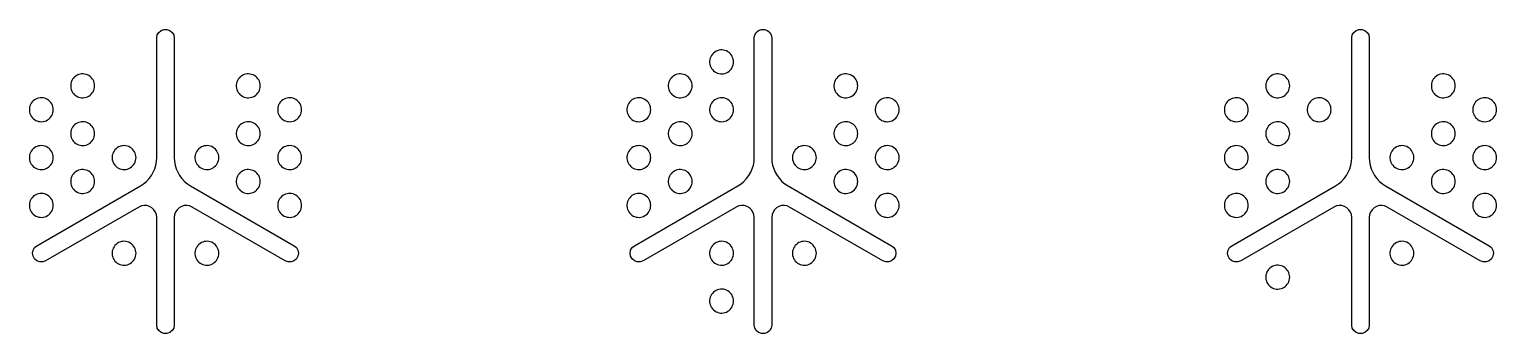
# Model space of a CAD drawing. Header units: metres. Extents: x 19 to 256, y 19 to 256.
# Drawn here: x 69.3 to 130.7, y 68.6 to 81.4 of the extents above; entities that cross this region are included whole.
import ezdxf

# ---------------------------------------------------------------- set-up
doc = ezdxf.new("R2010")
doc.units = ezdxf.units.M

msp = doc.modelspace()

# ---------------------------------------------------------------- linework, layer by layer
for points in [[(74.634, 81), (74.656, 81.125), (74.72, 81.235), (74.817, 81.317), (74.936, 81.36), (75.064, 81.36), (75.183, 81.317), (75.28, 81.235), (75.344, 81.125), (75.366, 81), (75.366, 76), (75.375, 75.841), (75.403, 75.685), (75.448, 75.533), (75.511, 75.387), (75.591, 75.249), (75.686, 75.122), (75.795, 75.006), (75.916, 74.904), (76.049, 74.817), (80.379, 72.317), (80.477, 72.235), (80.54, 72.125), (80.562, 72), (80.54, 71.875), (80.477, 71.765), (80.379, 71.683), (80.26, 71.64), (80.133, 71.64), (80.013, 71.683), (76.116, 73.933), (76.009, 73.979), (75.895, 73.999), (75.779, 73.992), (75.668, 73.959), (75.567, 73.901), (75.483, 73.821), (75.419, 73.724), (75.38, 73.615), (75.366, 73.5), (75.366, 69), (75.344, 68.875), (75.28, 68.765), (75.183, 68.683), (75.064, 68.64), (74.936, 68.64), (74.817, 68.683), (74.72, 68.765), (74.656, 68.875), (74.634, 69), (74.634, 73.5), (74.62, 73.615), (74.581, 73.724), (74.517, 73.821), (74.433, 73.901), (74.332, 73.959), (74.221, 73.992), (74.105, 73.999), (73.991, 73.979), (73.884, 73.933), (69.987, 71.683), (69.867, 71.64), (69.74, 71.64), (69.621, 71.683), (69.523, 71.765), (69.46, 71.875), (69.438, 72), (69.46, 72.125), (69.523, 72.235), (69.621, 72.317), (73.951, 74.817), (74.084, 74.904), (74.205, 75.006), (74.314, 75.122), (74.409, 75.249), (74.489, 75.387), (74.552, 75.533), (74.597, 75.685), (74.625, 75.841), (74.634, 76)], [(99.634, 81), (99.656, 81.125), (99.72, 81.235), (99.817, 81.317), (99.936, 81.36), (100.064, 81.36), (100.183, 81.317), (100.28, 81.235), (100.344, 81.125), (100.366, 81), (100.366, 76), (100.375, 75.841), (100.403, 75.685), (100.448, 75.533), (100.511, 75.387), (100.591, 75.249), (100.686, 75.122), (100.795, 75.006), (100.916, 74.904), (101.049, 74.817), (105.379, 72.317), (105.477, 72.235), (105.54, 72.125), (105.562, 72), (105.54, 71.875), (105.477, 71.765), (105.379, 71.683), (105.26, 71.64), (105.133, 71.64), (105.013, 71.683), (101.116, 73.933), (101.009, 73.979), (100.895, 73.999), (100.779, 73.992), (100.668, 73.959), (100.567, 73.901), (100.483, 73.821), (100.419, 73.724), (100.38, 73.615), (100.366, 73.5), (100.366, 69), (100.344, 68.875), (100.28, 68.765), (100.183, 68.683), (100.064, 68.64), (99.936, 68.64), (99.817, 68.683), (99.72, 68.765), (99.656, 68.875), (99.634, 69), (99.634, 73.5), (99.62, 73.615), (99.581, 73.724), (99.517, 73.821), (99.433, 73.901), (99.332, 73.959), (99.221, 73.992), (99.105, 73.999), (98.991, 73.979), (98.884, 73.933), (94.987, 71.683), (94.867, 71.64), (94.74, 71.64), (94.621, 71.683), (94.523, 71.765), (94.46, 71.875), (94.438, 72), (94.46, 72.125), (94.523, 72.235), (94.621, 72.317), (98.951, 74.817), (99.084, 74.904), (99.205, 75.006), (99.314, 75.122), (99.409, 75.249), (99.489, 75.387), (99.552, 75.533), (99.597, 75.685), (99.625, 75.841), (99.634, 76)], [(124.634, 81), (124.656, 81.125), (124.72, 81.235), (124.817, 81.317), (124.936, 81.36), (125.064, 81.36), (125.183, 81.317), (125.28, 81.235), (125.344, 81.125), (125.366, 81), (125.366, 76), (125.375, 75.841), (125.403, 75.685), (125.448, 75.533), (125.511, 75.387), (125.591, 75.249), (125.686, 75.122), (125.795, 75.006), (125.916, 74.904), (126.049, 74.817), (130.379, 72.317), (130.477, 72.235), (130.54, 72.125), (130.562, 72), (130.54, 71.875), (130.477, 71.765), (130.379, 71.683), (130.26, 71.64), (130.133, 71.64), (130.013, 71.683), (126.116, 73.933), (126.009, 73.979), (125.895, 73.999), (125.779, 73.992), (125.668, 73.959), (125.567, 73.901), (125.483, 73.821), (125.419, 73.724), (125.38, 73.615), (125.366, 73.5), (125.366, 69), (125.344, 68.875), (125.28, 68.765), (125.183, 68.683), (125.064, 68.64), (124.936, 68.64), (124.817, 68.683), (124.72, 68.765), (124.656, 68.875), (124.634, 69), (124.634, 73.5), (124.62, 73.615), (124.581, 73.724), (124.517, 73.821), (124.433, 73.901), (124.332, 73.959), (124.221, 73.992), (124.105, 73.999), (123.991, 73.979), (123.884, 73.933), (119.987, 71.683), (119.867, 71.64), (119.74, 71.64), (119.621, 71.683), (119.523, 71.765), (119.46, 71.875), (119.438, 72), (119.46, 72.125), (119.523, 72.235), (119.621, 72.317), (123.951, 74.817), (124.084, 74.904), (124.205, 75.006), (124.314, 75.122), (124.409, 75.249), (124.489, 75.387), (124.552, 75.533), (124.597, 75.685), (124.625, 75.841), (124.634, 76)], [(98.768, 80), (98.764, 80.064), (98.752, 80.127), (98.731, 80.188), (98.704, 80.245), (98.669, 80.299), (98.627, 80.348), (98.58, 80.391), (98.527, 80.428), (98.47, 80.457), (98.41, 80.479), (98.348, 80.494), (98.284, 80.5), (98.22, 80.498), (98.157, 80.487), (98.095, 80.469), (98.037, 80.443), (97.982, 80.41), (97.932, 80.37), (97.887, 80.324), (97.849, 80.273), (97.817, 80.217), (97.793, 80.158), (97.777, 80.096), (97.769, 80.032), (97.769, 79.968), (97.777, 79.904), (97.793, 79.842), (97.817, 79.783), (97.849, 79.727), (97.887, 79.676), (97.932, 79.63), (97.982, 79.59), (98.037, 79.557), (98.095, 79.531), (98.157, 79.513), (98.22, 79.502), (98.284, 79.5), (98.348, 79.506), (98.41, 79.521), (98.47, 79.543), (98.527, 79.572), (98.58, 79.609), (98.627, 79.652), (98.669, 79.701), (98.704, 79.755), (98.731, 79.812), (98.752, 79.873), (98.764, 79.936), (98.768, 80)], [(72.036, 79), (72.032, 79.064), (72.02, 79.127), (71.999, 79.188), (71.972, 79.245), (71.937, 79.299), (71.895, 79.348), (71.848, 79.391), (71.795, 79.428), (71.738, 79.457), (71.678, 79.479), (71.616, 79.494), (71.552, 79.5), (71.488, 79.498), (71.425, 79.487), (71.363, 79.469), (71.305, 79.443), (71.25, 79.41), (71.2, 79.37), (71.155, 79.324), (71.117, 79.273), (71.085, 79.217), (71.061, 79.158), (71.045, 79.096), (71.037, 79.032), (71.037, 78.968), (71.045, 78.904), (71.061, 78.842), (71.085, 78.783), (71.117, 78.727), (71.155, 78.676), (71.2, 78.63), (71.25, 78.59), (71.305, 78.557), (71.363, 78.531), (71.425, 78.513), (71.488, 78.502), (71.552, 78.5), (71.616, 78.506), (71.678, 78.521), (71.738, 78.543), (71.795, 78.572), (71.848, 78.609), (71.895, 78.652), (71.937, 78.701), (71.972, 78.755), (71.999, 78.812), (72.02, 78.873), (72.032, 78.936), (72.036, 79)], [(78.964, 79), (78.96, 79.064), (78.948, 79.127), (78.928, 79.188), (78.9, 79.245), (78.865, 79.299), (78.823, 79.348), (78.776, 79.391), (78.723, 79.428), (78.666, 79.457), (78.606, 79.479), (78.544, 79.494), (78.48, 79.5), (78.416, 79.498), (78.353, 79.487), (78.291, 79.469), (78.233, 79.443), (78.178, 79.41), (78.128, 79.37), (78.083, 79.324), (78.045, 79.273), (78.014, 79.217), (77.99, 79.158), (77.973, 79.096), (77.965, 79.032), (77.965, 78.968), (77.973, 78.904), (77.99, 78.842), (78.014, 78.783), (78.045, 78.727), (78.083, 78.676), (78.128, 78.63), (78.178, 78.59), (78.233, 78.557), (78.291, 78.531), (78.353, 78.513), (78.416, 78.502), (78.48, 78.5), (78.544, 78.506), (78.606, 78.521), (78.666, 78.543), (78.723, 78.572), (78.776, 78.609), (78.823, 78.652), (78.865, 78.701), (78.9, 78.755), (78.928, 78.812), (78.948, 78.873), (78.96, 78.936), (78.964, 79)], [(97.036, 79), (97.032, 79.064), (97.02, 79.127), (96.999, 79.188), (96.972, 79.245), (96.937, 79.299), (96.895, 79.348), (96.848, 79.391), (96.795, 79.428), (96.738, 79.457), (96.678, 79.479), (96.616, 79.494), (96.552, 79.5), (96.488, 79.498), (96.425, 79.487), (96.363, 79.469), (96.305, 79.443), (96.25, 79.41), (96.2, 79.37), (96.155, 79.324), (96.117, 79.273), (96.085, 79.217), (96.061, 79.158), (96.045, 79.096), (96.037, 79.032), (96.037, 78.968), (96.045, 78.904), (96.061, 78.842), (96.085, 78.783), (96.117, 78.727), (96.155, 78.676), (96.2, 78.63), (96.25, 78.59), (96.305, 78.557), (96.363, 78.531), (96.425, 78.513), (96.488, 78.502), (96.552, 78.5), (96.616, 78.506), (96.678, 78.521), (96.738, 78.543), (96.795, 78.572), (96.848, 78.609), (96.895, 78.652), (96.937, 78.701), (96.972, 78.755), (96.999, 78.812), (97.02, 78.873), (97.032, 78.936), (97.036, 79)], [(103.964, 79), (103.96, 79.064), (103.948, 79.127), (103.928, 79.188), (103.9, 79.245), (103.865, 79.299), (103.823, 79.348), (103.776, 79.391), (103.723, 79.428), (103.666, 79.457), (103.606, 79.479), (103.544, 79.494), (103.48, 79.5), (103.416, 79.498), (103.353, 79.487), (103.291, 79.469), (103.233, 79.443), (103.178, 79.41), (103.128, 79.37), (103.083, 79.324), (103.045, 79.273), (103.014, 79.217), (102.99, 79.158), (102.973, 79.096), (102.965, 79.032), (102.965, 78.968), (102.973, 78.904), (102.99, 78.842), (103.014, 78.783), (103.045, 78.727), (103.083, 78.676), (103.128, 78.63), (103.178, 78.59), (103.233, 78.557), (103.291, 78.531), (103.353, 78.513), (103.416, 78.502), (103.48, 78.5), (103.544, 78.506), (103.606, 78.521), (103.666, 78.543), (103.723, 78.572), (103.776, 78.609), (103.823, 78.652), (103.865, 78.701), (103.9, 78.755), (103.928, 78.812), (103.948, 78.873), (103.96, 78.936), (103.964, 79)], [(122.036, 79), (122.032, 79.064), (122.02, 79.127), (121.999, 79.188), (121.972, 79.245), (121.937, 79.299), (121.895, 79.348), (121.848, 79.391), (121.795, 79.428), (121.738, 79.457), (121.678, 79.479), (121.616, 79.494), (121.552, 79.5), (121.488, 79.498), (121.425, 79.487), (121.363, 79.469), (121.305, 79.443), (121.25, 79.41), (121.2, 79.37), (121.155, 79.324), (121.117, 79.273), (121.085, 79.217), (121.061, 79.158), (121.045, 79.096), (121.037, 79.032), (121.037, 78.968), (121.045, 78.904), (121.061, 78.842), (121.085, 78.783), (121.117, 78.727), (121.155, 78.676), (121.2, 78.63), (121.25, 78.59), (121.305, 78.557), (121.363, 78.531), (121.425, 78.513), (121.488, 78.502), (121.552, 78.5), (121.616, 78.506), (121.678, 78.521), (121.738, 78.543), (121.795, 78.572), (121.848, 78.609), (121.895, 78.652), (121.937, 78.701), (121.972, 78.755), (121.999, 78.812), (122.02, 78.873), (122.032, 78.936), (122.036, 79)], [(128.964, 79), (128.96, 79.064), (128.948, 79.127), (128.928, 79.188), (128.9, 79.245), (128.865, 79.299), (128.823, 79.348), (128.776, 79.391), (128.723, 79.428), (128.666, 79.457), (128.606, 79.479), (128.544, 79.494), (128.48, 79.5), (128.416, 79.498), (128.353, 79.487), (128.291, 79.469), (128.233, 79.443), (128.178, 79.41), (128.128, 79.37), (128.083, 79.324), (128.045, 79.273), (128.014, 79.217), (127.99, 79.158), (127.973, 79.096), (127.965, 79.032), (127.965, 78.968), (127.973, 78.904), (127.99, 78.842), (128.014, 78.783), (128.045, 78.727), (128.083, 78.676), (128.128, 78.63), (128.178, 78.59), (128.233, 78.557), (128.291, 78.531), (128.353, 78.513), (128.416, 78.502), (128.48, 78.5), (128.544, 78.506), (128.606, 78.521), (128.666, 78.543), (128.723, 78.572), (128.776, 78.609), (128.823, 78.652), (128.865, 78.701), (128.9, 78.755), (128.928, 78.812), (128.948, 78.873), (128.96, 78.936), (128.964, 79)], [(70.304, 78), (70.3, 78.064), (70.287, 78.127), (70.267, 78.188), (70.24, 78.245), (70.205, 78.299), (70.163, 78.348), (70.116, 78.391), (70.063, 78.428), (70.006, 78.457), (69.946, 78.479), (69.884, 78.494), (69.82, 78.5), (69.756, 78.498), (69.693, 78.487), (69.631, 78.469), (69.573, 78.443), (69.518, 78.41), (69.468, 78.37), (69.423, 78.324), (69.385, 78.273), (69.353, 78.217), (69.329, 78.158), (69.313, 78.096), (69.305, 78.032), (69.305, 77.968), (69.313, 77.904), (69.329, 77.842), (69.353, 77.783), (69.385, 77.727), (69.423, 77.676), (69.468, 77.63), (69.518, 77.59), (69.573, 77.557), (69.631, 77.531), (69.693, 77.513), (69.756, 77.502), (69.82, 77.5), (69.884, 77.506), (69.946, 77.521), (70.006, 77.543), (70.063, 77.572), (70.116, 77.609), (70.163, 77.652), (70.205, 77.701), (70.24, 77.755), (70.267, 77.812), (70.287, 77.873), (70.3, 77.936), (70.304, 78)], [(80.696, 78), (80.692, 78.064), (80.68, 78.127), (80.66, 78.188), (80.632, 78.245), (80.597, 78.299), (80.555, 78.348), (80.508, 78.391), (80.455, 78.428), (80.399, 78.457), (80.338, 78.479), (80.276, 78.494), (80.212, 78.5), (80.148, 78.498), (80.085, 78.487), (80.023, 78.469), (79.965, 78.443), (79.91, 78.41), (79.86, 78.37), (79.815, 78.324), (79.777, 78.273), (79.746, 78.217), (79.722, 78.158), (79.705, 78.096), (79.697, 78.032), (79.697, 77.968), (79.705, 77.904), (79.722, 77.842), (79.746, 77.783), (79.777, 77.727), (79.815, 77.676), (79.86, 77.63), (79.91, 77.59), (79.965, 77.557), (80.023, 77.531), (80.085, 77.513), (80.148, 77.502), (80.212, 77.5), (80.276, 77.506), (80.338, 77.521), (80.399, 77.543), (80.455, 77.572), (80.508, 77.609), (80.555, 77.652), (80.597, 77.701), (80.632, 77.755), (80.66, 77.812), (80.68, 77.873), (80.692, 77.936), (80.696, 78)], [(95.304, 78), (95.3, 78.064), (95.287, 78.127), (95.267, 78.188), (95.24, 78.245), (95.205, 78.299), (95.163, 78.348), (95.116, 78.391), (95.063, 78.428), (95.006, 78.457), (94.946, 78.479), (94.884, 78.494), (94.82, 78.5), (94.756, 78.498), (94.693, 78.487), (94.631, 78.469), (94.573, 78.443), (94.518, 78.41), (94.468, 78.37), (94.423, 78.324), (94.385, 78.273), (94.353, 78.217), (94.329, 78.158), (94.313, 78.096), (94.305, 78.032), (94.305, 77.968), (94.313, 77.904), (94.329, 77.842), (94.353, 77.783), (94.385, 77.727), (94.423, 77.676), (94.468, 77.63), (94.518, 77.59), (94.573, 77.557), (94.631, 77.531), (94.693, 77.513), (94.756, 77.502), (94.82, 77.5), (94.884, 77.506), (94.946, 77.521), (95.006, 77.543), (95.063, 77.572), (95.116, 77.609), (95.163, 77.652), (95.205, 77.701), (95.24, 77.755), (95.267, 77.812), (95.287, 77.873), (95.3, 77.936), (95.304, 78)], [(98.768, 78), (98.764, 78.064), (98.752, 78.127), (98.731, 78.188), (98.704, 78.245), (98.669, 78.299), (98.627, 78.348), (98.58, 78.391), (98.527, 78.428), (98.47, 78.457), (98.41, 78.479), (98.348, 78.494), (98.284, 78.5), (98.22, 78.498), (98.157, 78.487), (98.095, 78.469), (98.037, 78.443), (97.982, 78.41), (97.932, 78.37), (97.887, 78.324), (97.849, 78.273), (97.817, 78.217), (97.793, 78.158), (97.777, 78.096), (97.769, 78.032), (97.769, 77.968), (97.777, 77.904), (97.793, 77.842), (97.817, 77.783), (97.849, 77.727), (97.887, 77.676), (97.932, 77.63), (97.982, 77.59), (98.037, 77.557), (98.095, 77.531), (98.157, 77.513), (98.22, 77.502), (98.284, 77.5), (98.348, 77.506), (98.41, 77.521), (98.47, 77.543), (98.527, 77.572), (98.58, 77.609), (98.627, 77.652), (98.669, 77.701), (98.704, 77.755), (98.731, 77.812), (98.752, 77.873), (98.764, 77.936), (98.768, 78)], [(105.696, 78), (105.692, 78.064), (105.68, 78.127), (105.66, 78.188), (105.632, 78.245), (105.597, 78.299), (105.555, 78.348), (105.508, 78.391), (105.455, 78.428), (105.399, 78.457), (105.338, 78.479), (105.276, 78.494), (105.212, 78.5), (105.148, 78.498), (105.085, 78.487), (105.023, 78.469), (104.965, 78.443), (104.91, 78.41), (104.86, 78.37), (104.815, 78.324), (104.777, 78.273), (104.746, 78.217), (104.722, 78.158), (104.705, 78.096), (104.697, 78.032), (104.697, 77.968), (104.705, 77.904), (104.722, 77.842), (104.746, 77.783), (104.777, 77.727), (104.815, 77.676), (104.86, 77.63), (104.91, 77.59), (104.965, 77.557), (105.023, 77.531), (105.085, 77.513), (105.148, 77.502), (105.212, 77.5), (105.276, 77.506), (105.338, 77.521), (105.399, 77.543), (105.455, 77.572), (105.508, 77.609), (105.555, 77.652), (105.597, 77.701), (105.632, 77.755), (105.66, 77.812), (105.68, 77.873), (105.692, 77.936), (105.696, 78)], [(120.304, 78), (120.3, 78.064), (120.287, 78.127), (120.267, 78.188), (120.24, 78.245), (120.205, 78.299), (120.163, 78.348), (120.116, 78.391), (120.063, 78.428), (120.006, 78.457), (119.946, 78.479), (119.884, 78.494), (119.82, 78.5), (119.756, 78.498), (119.693, 78.487), (119.631, 78.469), (119.573, 78.443), (119.518, 78.41), (119.468, 78.37), (119.423, 78.324), (119.385, 78.273), (119.353, 78.217), (119.329, 78.158), (119.313, 78.096), (119.305, 78.032), (119.305, 77.968), (119.313, 77.904), (119.329, 77.842), (119.353, 77.783), (119.385, 77.727), (119.423, 77.676), (119.468, 77.63), (119.518, 77.59), (119.573, 77.557), (119.631, 77.531), (119.693, 77.513), (119.756, 77.502), (119.82, 77.5), (119.884, 77.506), (119.946, 77.521), (120.006, 77.543), (120.063, 77.572), (120.116, 77.609), (120.163, 77.652), (120.205, 77.701), (120.24, 77.755), (120.267, 77.812), (120.287, 77.873), (120.3, 77.936), (120.304, 78)], [(123.768, 78), (123.764, 78.064), (123.752, 78.127), (123.731, 78.188), (123.704, 78.245), (123.669, 78.299), (123.627, 78.348), (123.58, 78.391), (123.527, 78.428), (123.47, 78.457), (123.41, 78.479), (123.348, 78.494), (123.284, 78.5), (123.22, 78.498), (123.157, 78.487), (123.095, 78.469), (123.037, 78.443), (122.982, 78.41), (122.932, 78.37), (122.887, 78.324), (122.849, 78.273), (122.817, 78.217), (122.793, 78.158), (122.777, 78.096), (122.769, 78.032), (122.769, 77.968), (122.777, 77.904), (122.793, 77.842), (122.817, 77.783), (122.849, 77.727), (122.887, 77.676), (122.932, 77.63), (122.982, 77.59), (123.037, 77.557), (123.095, 77.531), (123.157, 77.513), (123.22, 77.502), (123.284, 77.5), (123.348, 77.506), (123.41, 77.521), (123.47, 77.543), (123.527, 77.572), (123.58, 77.609), (123.627, 77.652), (123.669, 77.701), (123.704, 77.755), (123.731, 77.812), (123.752, 77.873), (123.764, 77.936), (123.768, 78)], [(130.696, 78), (130.692, 78.064), (130.68, 78.127), (130.66, 78.188), (130.632, 78.245), (130.597, 78.299), (130.555, 78.348), (130.508, 78.391), (130.455, 78.428), (130.399, 78.457), (130.338, 78.479), (130.276, 78.494), (130.212, 78.5), (130.148, 78.498), (130.085, 78.487), (130.023, 78.469), (129.965, 78.443), (129.91, 78.41), (129.86, 78.37), (129.815, 78.324), (129.777, 78.273), (129.746, 78.217), (129.722, 78.158), (129.705, 78.096), (129.697, 78.032), (129.697, 77.968), (129.705, 77.904), (129.722, 77.842), (129.746, 77.783), (129.777, 77.727), (129.815, 77.676), (129.86, 77.63), (129.91, 77.59), (129.965, 77.557), (130.023, 77.531), (130.085, 77.513), (130.148, 77.502), (130.212, 77.5), (130.276, 77.506), (130.338, 77.521), (130.399, 77.543), (130.455, 77.572), (130.508, 77.609), (130.555, 77.652), (130.597, 77.701), (130.632, 77.755), (130.66, 77.812), (130.68, 77.873), (130.692, 77.936), (130.696, 78)], [(72.036, 77), (72.032, 77.064), (72.02, 77.127), (71.999, 77.188), (71.972, 77.245), (71.937, 77.299), (71.895, 77.348), (71.848, 77.391), (71.795, 77.428), (71.738, 77.457), (71.678, 77.479), (71.616, 77.494), (71.552, 77.5), (71.488, 77.498), (71.425, 77.487), (71.363, 77.469), (71.305, 77.443), (71.25, 77.41), (71.2, 77.37), (71.155, 77.324), (71.117, 77.273), (71.085, 77.217), (71.061, 77.158), (71.045, 77.096), (71.037, 77.032), (71.037, 76.968), (71.045, 76.904), (71.061, 76.842), (71.085, 76.783), (71.117, 76.727), (71.155, 76.676), (71.2, 76.63), (71.25, 76.59), (71.305, 76.557), (71.363, 76.531), (71.425, 76.513), (71.488, 76.502), (71.552, 76.5), (71.616, 76.506), (71.678, 76.521), (71.738, 76.543), (71.795, 76.572), (71.848, 76.609), (71.895, 76.652), (71.937, 76.701), (71.972, 76.755), (71.999, 76.812), (72.02, 76.873), (72.032, 76.936), (72.036, 77)], [(78.964, 77), (78.96, 77.064), (78.948, 77.127), (78.928, 77.188), (78.9, 77.245), (78.865, 77.299), (78.823, 77.348), (78.776, 77.391), (78.723, 77.428), (78.666, 77.457), (78.606, 77.479), (78.544, 77.494), (78.48, 77.5), (78.416, 77.498), (78.353, 77.487), (78.291, 77.469), (78.233, 77.443), (78.178, 77.41), (78.128, 77.37), (78.083, 77.324), (78.045, 77.273), (78.014, 77.217), (77.99, 77.158), (77.973, 77.096), (77.965, 77.032), (77.965, 76.968), (77.973, 76.904), (77.99, 76.842), (78.014, 76.783), (78.045, 76.727), (78.083, 76.676), (78.128, 76.63), (78.178, 76.59), (78.233, 76.557), (78.291, 76.531), (78.353, 76.513), (78.416, 76.502), (78.48, 76.5), (78.544, 76.506), (78.606, 76.521), (78.666, 76.543), (78.723, 76.572), (78.776, 76.609), (78.823, 76.652), (78.865, 76.701), (78.9, 76.755), (78.928, 76.812), (78.948, 76.873), (78.96, 76.936), (78.964, 77)], [(97.036, 77), (97.032, 77.064), (97.02, 77.127), (96.999, 77.188), (96.972, 77.245), (96.937, 77.299), (96.895, 77.348), (96.848, 77.391), (96.795, 77.428), (96.738, 77.457), (96.678, 77.479), (96.616, 77.494), (96.552, 77.5), (96.488, 77.498), (96.425, 77.487), (96.363, 77.469), (96.305, 77.443), (96.25, 77.41), (96.2, 77.37), (96.155, 77.324), (96.117, 77.273), (96.085, 77.217), (96.061, 77.158), (96.045, 77.096), (96.037, 77.032), (96.037, 76.968), (96.045, 76.904), (96.061, 76.842), (96.085, 76.783), (96.117, 76.727), (96.155, 76.676), (96.2, 76.63), (96.25, 76.59), (96.305, 76.557), (96.363, 76.531), (96.425, 76.513), (96.488, 76.502), (96.552, 76.5), (96.616, 76.506), (96.678, 76.521), (96.738, 76.543), (96.795, 76.572), (96.848, 76.609), (96.895, 76.652), (96.937, 76.701), (96.972, 76.755), (96.999, 76.812), (97.02, 76.873), (97.032, 76.936), (97.036, 77)], [(103.964, 77), (103.96, 77.064), (103.948, 77.127), (103.928, 77.188), (103.9, 77.245), (103.865, 77.299), (103.823, 77.348), (103.776, 77.391), (103.723, 77.428), (103.666, 77.457), (103.606, 77.479), (103.544, 77.494), (103.48, 77.5), (103.416, 77.498), (103.353, 77.487), (103.291, 77.469), (103.233, 77.443), (103.178, 77.41), (103.128, 77.37), (103.083, 77.324), (103.045, 77.273), (103.014, 77.217), (102.99, 77.158), (102.973, 77.096), (102.965, 77.032), (102.965, 76.968), (102.973, 76.904), (102.99, 76.842), (103.014, 76.783), (103.045, 76.727), (103.083, 76.676), (103.128, 76.63), (103.178, 76.59), (103.233, 76.557), (103.291, 76.531), (103.353, 76.513), (103.416, 76.502), (103.48, 76.5), (103.544, 76.506), (103.606, 76.521), (103.666, 76.543), (103.723, 76.572), (103.776, 76.609), (103.823, 76.652), (103.865, 76.701), (103.9, 76.755), (103.928, 76.812), (103.948, 76.873), (103.96, 76.936), (103.964, 77)], [(122.036, 77), (122.032, 77.064), (122.02, 77.127), (121.999, 77.188), (121.972, 77.245), (121.937, 77.299), (121.895, 77.348), (121.848, 77.391), (121.795, 77.428), (121.738, 77.457), (121.678, 77.479), (121.616, 77.494), (121.552, 77.5), (121.488, 77.498), (121.425, 77.487), (121.363, 77.469), (121.305, 77.443), (121.25, 77.41), (121.2, 77.37), (121.155, 77.324), (121.117, 77.273), (121.085, 77.217), (121.061, 77.158), (121.045, 77.096), (121.037, 77.032), (121.037, 76.968), (121.045, 76.904), (121.061, 76.842), (121.085, 76.783), (121.117, 76.727), (121.155, 76.676), (121.2, 76.63), (121.25, 76.59), (121.305, 76.557), (121.363, 76.531), (121.425, 76.513), (121.488, 76.502), (121.552, 76.5), (121.616, 76.506), (121.678, 76.521), (121.738, 76.543), (121.795, 76.572), (121.848, 76.609), (121.895, 76.652), (121.937, 76.701), (121.972, 76.755), (121.999, 76.812), (122.02, 76.873), (122.032, 76.936), (122.036, 77)], [(128.964, 77), (128.96, 77.064), (128.948, 77.127), (128.928, 77.188), (128.9, 77.245), (128.865, 77.299), (128.823, 77.348), (128.776, 77.391), (128.723, 77.428), (128.666, 77.457), (128.606, 77.479), (128.544, 77.494), (128.48, 77.5), (128.416, 77.498), (128.353, 77.487), (128.291, 77.469), (128.233, 77.443), (128.178, 77.41), (128.128, 77.37), (128.083, 77.324), (128.045, 77.273), (128.014, 77.217), (127.99, 77.158), (127.973, 77.096), (127.965, 77.032), (127.965, 76.968), (127.973, 76.904), (127.99, 76.842), (128.014, 76.783), (128.045, 76.727), (128.083, 76.676), (128.128, 76.63), (128.178, 76.59), (128.233, 76.557), (128.291, 76.531), (128.353, 76.513), (128.416, 76.502), (128.48, 76.5), (128.544, 76.506), (128.606, 76.521), (128.666, 76.543), (128.723, 76.572), (128.776, 76.609), (128.823, 76.652), (128.865, 76.701), (128.9, 76.755), (128.928, 76.812), (128.948, 76.873), (128.96, 76.936), (128.964, 77)], [(70.304, 76), (70.3, 76.064), (70.287, 76.127), (70.267, 76.188), (70.24, 76.245), (70.205, 76.299), (70.163, 76.348), (70.116, 76.391), (70.063, 76.428), (70.006, 76.457), (69.946, 76.479), (69.884, 76.494), (69.82, 76.5), (69.756, 76.498), (69.693, 76.487), (69.631, 76.469), (69.573, 76.443), (69.518, 76.41), (69.468, 76.37), (69.423, 76.324), (69.385, 76.273), (69.353, 76.217), (69.329, 76.158), (69.313, 76.096), (69.305, 76.032), (69.305, 75.968), (69.313, 75.904), (69.329, 75.842), (69.353, 75.783), (69.385, 75.727), (69.423, 75.676), (69.468, 75.63), (69.518, 75.59), (69.573, 75.557), (69.631, 75.531), (69.693, 75.513), (69.756, 75.502), (69.82, 75.5), (69.884, 75.506), (69.946, 75.521), (70.006, 75.543), (70.063, 75.572), (70.116, 75.609), (70.163, 75.652), (70.205, 75.701), (70.24, 75.755), (70.267, 75.812), (70.287, 75.873), (70.3, 75.936), (70.304, 76)], [(73.768, 76), (73.764, 76.064), (73.752, 76.127), (73.731, 76.188), (73.704, 76.245), (73.669, 76.299), (73.627, 76.348), (73.58, 76.391), (73.527, 76.428), (73.47, 76.457), (73.41, 76.479), (73.348, 76.494), (73.284, 76.5), (73.22, 76.498), (73.157, 76.487), (73.095, 76.469), (73.037, 76.443), (72.982, 76.41), (72.932, 76.37), (72.887, 76.324), (72.849, 76.273), (72.817, 76.217), (72.793, 76.158), (72.777, 76.096), (72.769, 76.032), (72.769, 75.968), (72.777, 75.904), (72.793, 75.842), (72.817, 75.783), (72.849, 75.727), (72.887, 75.676), (72.932, 75.63), (72.982, 75.59), (73.037, 75.557), (73.095, 75.531), (73.157, 75.513), (73.22, 75.502), (73.284, 75.5), (73.348, 75.506), (73.41, 75.521), (73.47, 75.543), (73.527, 75.572), (73.58, 75.609), (73.627, 75.652), (73.669, 75.701), (73.704, 75.755), (73.731, 75.812), (73.752, 75.873), (73.764, 75.936), (73.768, 76)], [(77.232, 76), (77.228, 76.064), (77.216, 76.127), (77.196, 76.188), (77.168, 76.245), (77.133, 76.299), (77.091, 76.348), (77.044, 76.391), (76.991, 76.428), (76.934, 76.457), (76.874, 76.479), (76.812, 76.494), (76.748, 76.5), (76.684, 76.498), (76.621, 76.487), (76.559, 76.469), (76.501, 76.443), (76.446, 76.41), (76.396, 76.37), (76.351, 76.324), (76.313, 76.273), (76.282, 76.217), (76.258, 76.158), (76.241, 76.096), (76.233, 76.032), (76.233, 75.968), (76.241, 75.904), (76.258, 75.842), (76.282, 75.783), (76.313, 75.727), (76.351, 75.676), (76.396, 75.63), (76.446, 75.59), (76.501, 75.557), (76.559, 75.531), (76.621, 75.513), (76.684, 75.502), (76.748, 75.5), (76.812, 75.506), (76.874, 75.521), (76.934, 75.543), (76.991, 75.572), (77.044, 75.609), (77.091, 75.652), (77.133, 75.701), (77.168, 75.755), (77.196, 75.812), (77.216, 75.873), (77.228, 75.936), (77.232, 76)], [(80.696, 76), (80.692, 76.064), (80.68, 76.127), (80.66, 76.188), (80.632, 76.245), (80.597, 76.299), (80.555, 76.348), (80.508, 76.391), (80.455, 76.428), (80.399, 76.457), (80.338, 76.479), (80.276, 76.494), (80.212, 76.5), (80.148, 76.498), (80.085, 76.487), (80.023, 76.469), (79.965, 76.443), (79.91, 76.41), (79.86, 76.37), (79.815, 76.324), (79.777, 76.273), (79.746, 76.217), (79.722, 76.158), (79.705, 76.096), (79.697, 76.032), (79.697, 75.968), (79.705, 75.904), (79.722, 75.842), (79.746, 75.783), (79.777, 75.727), (79.815, 75.676), (79.86, 75.63), (79.91, 75.59), (79.965, 75.557), (80.023, 75.531), (80.085, 75.513), (80.148, 75.502), (80.212, 75.5), (80.276, 75.506), (80.338, 75.521), (80.399, 75.543), (80.455, 75.572), (80.508, 75.609), (80.555, 75.652), (80.597, 75.701), (80.632, 75.755), (80.66, 75.812), (80.68, 75.873), (80.692, 75.936), (80.696, 76)], [(95.304, 76), (95.3, 76.064), (95.287, 76.127), (95.267, 76.188), (95.24, 76.245), (95.205, 76.299), (95.163, 76.348), (95.116, 76.391), (95.063, 76.428), (95.006, 76.457), (94.946, 76.479), (94.884, 76.494), (94.82, 76.5), (94.756, 76.498), (94.693, 76.487), (94.631, 76.469), (94.573, 76.443), (94.518, 76.41), (94.468, 76.37), (94.423, 76.324), (94.385, 76.273), (94.353, 76.217), (94.329, 76.158), (94.313, 76.096), (94.305, 76.032), (94.305, 75.968), (94.313, 75.904), (94.329, 75.842), (94.353, 75.783), (94.385, 75.727), (94.423, 75.676), (94.468, 75.63), (94.518, 75.59), (94.573, 75.557), (94.631, 75.531), (94.693, 75.513), (94.756, 75.502), (94.82, 75.5), (94.884, 75.506), (94.946, 75.521), (95.006, 75.543), (95.063, 75.572), (95.116, 75.609), (95.163, 75.652), (95.205, 75.701), (95.24, 75.755), (95.267, 75.812), (95.287, 75.873), (95.3, 75.936), (95.304, 76)], [(102.232, 76), (102.228, 76.064), (102.216, 76.127), (102.196, 76.188), (102.168, 76.245), (102.133, 76.299), (102.091, 76.348), (102.044, 76.391), (101.991, 76.428), (101.934, 76.457), (101.874, 76.479), (101.812, 76.494), (101.748, 76.5), (101.684, 76.498), (101.621, 76.487), (101.559, 76.469), (101.501, 76.443), (101.446, 76.41), (101.396, 76.37), (101.351, 76.324), (101.313, 76.273), (101.282, 76.217), (101.258, 76.158), (101.241, 76.096), (101.233, 76.032), (101.233, 75.968), (101.241, 75.904), (101.258, 75.842), (101.282, 75.783), (101.313, 75.727), (101.351, 75.676), (101.396, 75.63), (101.446, 75.59), (101.501, 75.557), (101.559, 75.531), (101.621, 75.513), (101.684, 75.502), (101.748, 75.5), (101.812, 75.506), (101.874, 75.521), (101.934, 75.543), (101.991, 75.572), (102.044, 75.609), (102.091, 75.652), (102.133, 75.701), (102.168, 75.755), (102.196, 75.812), (102.216, 75.873), (102.228, 75.936), (102.232, 76)], [(105.696, 76), (105.692, 76.064), (105.68, 76.127), (105.66, 76.188), (105.632, 76.245), (105.597, 76.299), (105.555, 76.348), (105.508, 76.391), (105.455, 76.428), (105.399, 76.457), (105.338, 76.479), (105.276, 76.494), (105.212, 76.5), (105.148, 76.498), (105.085, 76.487), (105.023, 76.469), (104.965, 76.443), (104.91, 76.41), (104.86, 76.37), (104.815, 76.324), (104.777, 76.273), (104.746, 76.217), (104.722, 76.158), (104.705, 76.096), (104.697, 76.032), (104.697, 75.968), (104.705, 75.904), (104.722, 75.842), (104.746, 75.783), (104.777, 75.727), (104.815, 75.676), (104.86, 75.63), (104.91, 75.59), (104.965, 75.557), (105.023, 75.531), (105.085, 75.513), (105.148, 75.502), (105.212, 75.5), (105.276, 75.506), (105.338, 75.521), (105.399, 75.543), (105.455, 75.572), (105.508, 75.609), (105.555, 75.652), (105.597, 75.701), (105.632, 75.755), (105.66, 75.812), (105.68, 75.873), (105.692, 75.936), (105.696, 76)], [(120.304, 76), (120.3, 76.064), (120.287, 76.127), (120.267, 76.188), (120.24, 76.245), (120.205, 76.299), (120.163, 76.348), (120.116, 76.391), (120.063, 76.428), (120.006, 76.457), (119.946, 76.479), (119.884, 76.494), (119.82, 76.5), (119.756, 76.498), (119.693, 76.487), (119.631, 76.469), (119.573, 76.443), (119.518, 76.41), (119.468, 76.37), (119.423, 76.324), (119.385, 76.273), (119.353, 76.217), (119.329, 76.158), (119.313, 76.096), (119.305, 76.032), (119.305, 75.968), (119.313, 75.904), (119.329, 75.842), (119.353, 75.783), (119.385, 75.727), (119.423, 75.676), (119.468, 75.63), (119.518, 75.59), (119.573, 75.557), (119.631, 75.531), (119.693, 75.513), (119.756, 75.502), (119.82, 75.5), (119.884, 75.506), (119.946, 75.521), (120.006, 75.543), (120.063, 75.572), (120.116, 75.609), (120.163, 75.652), (120.205, 75.701), (120.24, 75.755), (120.267, 75.812), (120.287, 75.873), (120.3, 75.936), (120.304, 76)], [(127.232, 76), (127.228, 76.064), (127.216, 76.127), (127.196, 76.188), (127.168, 76.245), (127.133, 76.299), (127.091, 76.348), (127.044, 76.391), (126.991, 76.428), (126.934, 76.457), (126.874, 76.479), (126.812, 76.494), (126.748, 76.5), (126.684, 76.498), (126.621, 76.487), (126.559, 76.469), (126.501, 76.443), (126.446, 76.41), (126.396, 76.37), (126.351, 76.324), (126.313, 76.273), (126.282, 76.217), (126.258, 76.158), (126.241, 76.096), (126.233, 76.032), (126.233, 75.968), (126.241, 75.904), (126.258, 75.842), (126.282, 75.783), (126.313, 75.727), (126.351, 75.676), (126.396, 75.63), (126.446, 75.59), (126.501, 75.557), (126.559, 75.531), (126.621, 75.513), (126.684, 75.502), (126.748, 75.5), (126.812, 75.506), (126.874, 75.521), (126.934, 75.543), (126.991, 75.572), (127.044, 75.609), (127.091, 75.652), (127.133, 75.701), (127.168, 75.755), (127.196, 75.812), (127.216, 75.873), (127.228, 75.936), (127.232, 76)], [(130.696, 76), (130.692, 76.064), (130.68, 76.127), (130.66, 76.188), (130.632, 76.245), (130.597, 76.299), (130.555, 76.348), (130.508, 76.391), (130.455, 76.428), (130.399, 76.457), (130.338, 76.479), (130.276, 76.494), (130.212, 76.5), (130.148, 76.498), (130.085, 76.487), (130.023, 76.469), (129.965, 76.443), (129.91, 76.41), (129.86, 76.37), (129.815, 76.324), (129.777, 76.273), (129.746, 76.217), (129.722, 76.158), (129.705, 76.096), (129.697, 76.032), (129.697, 75.968), (129.705, 75.904), (129.722, 75.842), (129.746, 75.783), (129.777, 75.727), (129.815, 75.676), (129.86, 75.63), (129.91, 75.59), (129.965, 75.557), (130.023, 75.531), (130.085, 75.513), (130.148, 75.502), (130.212, 75.5), (130.276, 75.506), (130.338, 75.521), (130.399, 75.543), (130.455, 75.572), (130.508, 75.609), (130.555, 75.652), (130.597, 75.701), (130.632, 75.755), (130.66, 75.812), (130.68, 75.873), (130.692, 75.936), (130.696, 76)], [(72.036, 75), (72.032, 75.064), (72.02, 75.127), (71.999, 75.188), (71.972, 75.245), (71.937, 75.299), (71.895, 75.348), (71.848, 75.391), (71.795, 75.428), (71.738, 75.457), (71.678, 75.479), (71.616, 75.494), (71.552, 75.5), (71.488, 75.498), (71.425, 75.487), (71.363, 75.469), (71.305, 75.443), (71.25, 75.41), (71.2, 75.37), (71.155, 75.324), (71.117, 75.273), (71.085, 75.217), (71.061, 75.158), (71.045, 75.096), (71.037, 75.032), (71.037, 74.968), (71.045, 74.904), (71.061, 74.842), (71.085, 74.783), (71.117, 74.727), (71.155, 74.676), (71.2, 74.63), (71.25, 74.59), (71.305, 74.557), (71.363, 74.531), (71.425, 74.513), (71.488, 74.502), (71.552, 74.5), (71.616, 74.506), (71.678, 74.521), (71.738, 74.543), (71.795, 74.572), (71.848, 74.609), (71.895, 74.652), (71.937, 74.701), (71.972, 74.755), (71.999, 74.812), (72.02, 74.873), (72.032, 74.936), (72.036, 75)], [(78.964, 75), (78.96, 75.064), (78.948, 75.127), (78.928, 75.188), (78.9, 75.245), (78.865, 75.299), (78.823, 75.348), (78.776, 75.391), (78.723, 75.428), (78.666, 75.457), (78.606, 75.479), (78.544, 75.494), (78.48, 75.5), (78.416, 75.498), (78.353, 75.487), (78.291, 75.469), (78.233, 75.443), (78.178, 75.41), (78.128, 75.37), (78.083, 75.324), (78.045, 75.273), (78.014, 75.217), (77.99, 75.158), (77.973, 75.096), (77.965, 75.032), (77.965, 74.968), (77.973, 74.904), (77.99, 74.842), (78.014, 74.783), (78.045, 74.727), (78.083, 74.676), (78.128, 74.63), (78.178, 74.59), (78.233, 74.557), (78.291, 74.531), (78.353, 74.513), (78.416, 74.502), (78.48, 74.5), (78.544, 74.506), (78.606, 74.521), (78.666, 74.543), (78.723, 74.572), (78.776, 74.609), (78.823, 74.652), (78.865, 74.701), (78.9, 74.755), (78.928, 74.812), (78.948, 74.873), (78.96, 74.936), (78.964, 75)], [(97.036, 75), (97.032, 75.064), (97.02, 75.127), (96.999, 75.188), (96.972, 75.245), (96.937, 75.299), (96.895, 75.348), (96.848, 75.391), (96.795, 75.428), (96.738, 75.457), (96.678, 75.479), (96.616, 75.494), (96.552, 75.5), (96.488, 75.498), (96.425, 75.487), (96.363, 75.469), (96.305, 75.443), (96.25, 75.41), (96.2, 75.37), (96.155, 75.324), (96.117, 75.273), (96.085, 75.217), (96.061, 75.158), (96.045, 75.096), (96.037, 75.032), (96.037, 74.968), (96.045, 74.904), (96.061, 74.842), (96.085, 74.783), (96.117, 74.727), (96.155, 74.676), (96.2, 74.63), (96.25, 74.59), (96.305, 74.557), (96.363, 74.531), (96.425, 74.513), (96.488, 74.502), (96.552, 74.5), (96.616, 74.506), (96.678, 74.521), (96.738, 74.543), (96.795, 74.572), (96.848, 74.609), (96.895, 74.652), (96.937, 74.701), (96.972, 74.755), (96.999, 74.812), (97.02, 74.873), (97.032, 74.936), (97.036, 75)], [(103.964, 75), (103.96, 75.064), (103.948, 75.127), (103.928, 75.188), (103.9, 75.245), (103.865, 75.299), (103.823, 75.348), (103.776, 75.391), (103.723, 75.428), (103.666, 75.457), (103.606, 75.479), (103.544, 75.494), (103.48, 75.5), (103.416, 75.498), (103.353, 75.487), (103.291, 75.469), (103.233, 75.443), (103.178, 75.41), (103.128, 75.37), (103.083, 75.324), (103.045, 75.273), (103.014, 75.217), (102.99, 75.158), (102.973, 75.096), (102.965, 75.032), (102.965, 74.968), (102.973, 74.904), (102.99, 74.842), (103.014, 74.783), (103.045, 74.727), (103.083, 74.676), (103.128, 74.63), (103.178, 74.59), (103.233, 74.557), (103.291, 74.531), (103.353, 74.513), (103.416, 74.502), (103.48, 74.5), (103.544, 74.506), (103.606, 74.521), (103.666, 74.543), (103.723, 74.572), (103.776, 74.609), (103.823, 74.652), (103.865, 74.701), (103.9, 74.755), (103.928, 74.812), (103.948, 74.873), (103.96, 74.936), (103.964, 75)], [(122.036, 75), (122.032, 75.064), (122.02, 75.127), (121.999, 75.188), (121.972, 75.245), (121.937, 75.299), (121.895, 75.348), (121.848, 75.391), (121.795, 75.428), (121.738, 75.457), (121.678, 75.479), (121.616, 75.494), (121.552, 75.5), (121.488, 75.498), (121.425, 75.487), (121.363, 75.469), (121.305, 75.443), (121.25, 75.41), (121.2, 75.37), (121.155, 75.324), (121.117, 75.273), (121.085, 75.217), (121.061, 75.158), (121.045, 75.096), (121.037, 75.032), (121.037, 74.968), (121.045, 74.904), (121.061, 74.842), (121.085, 74.783), (121.117, 74.727), (121.155, 74.676), (121.2, 74.63), (121.25, 74.59), (121.305, 74.557), (121.363, 74.531), (121.425, 74.513), (121.488, 74.502), (121.552, 74.5), (121.616, 74.506), (121.678, 74.521), (121.738, 74.543), (121.795, 74.572), (121.848, 74.609), (121.895, 74.652), (121.937, 74.701), (121.972, 74.755), (121.999, 74.812), (122.02, 74.873), (122.032, 74.936), (122.036, 75)], [(128.964, 75), (128.96, 75.064), (128.948, 75.127), (128.928, 75.188), (128.9, 75.245), (128.865, 75.299), (128.823, 75.348), (128.776, 75.391), (128.723, 75.428), (128.666, 75.457), (128.606, 75.479), (128.544, 75.494), (128.48, 75.5), (128.416, 75.498), (128.353, 75.487), (128.291, 75.469), (128.233, 75.443), (128.178, 75.41), (128.128, 75.37), (128.083, 75.324), (128.045, 75.273), (128.014, 75.217), (127.99, 75.158), (127.973, 75.096), (127.965, 75.032), (127.965, 74.968), (127.973, 74.904), (127.99, 74.842), (128.014, 74.783), (128.045, 74.727), (128.083, 74.676), (128.128, 74.63), (128.178, 74.59), (128.233, 74.557), (128.291, 74.531), (128.353, 74.513), (128.416, 74.502), (128.48, 74.5), (128.544, 74.506), (128.606, 74.521), (128.666, 74.543), (128.723, 74.572), (128.776, 74.609), (128.823, 74.652), (128.865, 74.701), (128.9, 74.755), (128.928, 74.812), (128.948, 74.873), (128.96, 74.936), (128.964, 75)], [(70.304, 74), (70.3, 74.064), (70.287, 74.127), (70.267, 74.188), (70.24, 74.245), (70.205, 74.299), (70.163, 74.348), (70.116, 74.391), (70.063, 74.428), (70.006, 74.457), (69.946, 74.479), (69.884, 74.494), (69.82, 74.5), (69.756, 74.498), (69.693, 74.487), (69.631, 74.469), (69.573, 74.443), (69.518, 74.41), (69.468, 74.37), (69.423, 74.324), (69.385, 74.273), (69.353, 74.217), (69.329, 74.158), (69.313, 74.096), (69.305, 74.032), (69.305, 73.968), (69.313, 73.904), (69.329, 73.842), (69.353, 73.783), (69.385, 73.727), (69.423, 73.676), (69.468, 73.63), (69.518, 73.59), (69.573, 73.557), (69.631, 73.531), (69.693, 73.513), (69.756, 73.502), (69.82, 73.5), (69.884, 73.506), (69.946, 73.521), (70.006, 73.543), (70.063, 73.572), (70.116, 73.609), (70.163, 73.652), (70.205, 73.701), (70.24, 73.755), (70.267, 73.812), (70.287, 73.873), (70.3, 73.936), (70.304, 74)], [(80.696, 74), (80.692, 74.064), (80.68, 74.127), (80.66, 74.188), (80.632, 74.245), (80.597, 74.299), (80.555, 74.348), (80.508, 74.391), (80.455, 74.428), (80.399, 74.457), (80.338, 74.479), (80.276, 74.494), (80.212, 74.5), (80.148, 74.498), (80.085, 74.487), (80.023, 74.469), (79.965, 74.443), (79.91, 74.41), (79.86, 74.37), (79.815, 74.324), (79.777, 74.273), (79.746, 74.217), (79.722, 74.158), (79.705, 74.096), (79.697, 74.032), (79.697, 73.968), (79.705, 73.904), (79.722, 73.842), (79.746, 73.783), (79.777, 73.727), (79.815, 73.676), (79.86, 73.63), (79.91, 73.59), (79.965, 73.557), (80.023, 73.531), (80.085, 73.513), (80.148, 73.502), (80.212, 73.5), (80.276, 73.506), (80.338, 73.521), (80.399, 73.543), (80.455, 73.572), (80.508, 73.609), (80.555, 73.652), (80.597, 73.701), (80.632, 73.755), (80.66, 73.812), (80.68, 73.873), (80.692, 73.936), (80.696, 74)], [(95.304, 74), (95.3, 74.064), (95.287, 74.127), (95.267, 74.188), (95.24, 74.245), (95.205, 74.299), (95.163, 74.348), (95.116, 74.391), (95.063, 74.428), (95.006, 74.457), (94.946, 74.479), (94.884, 74.494), (94.82, 74.5), (94.756, 74.498), (94.693, 74.487), (94.631, 74.469), (94.573, 74.443), (94.518, 74.41), (94.468, 74.37), (94.423, 74.324), (94.385, 74.273), (94.353, 74.217), (94.329, 74.158), (94.313, 74.096), (94.305, 74.032), (94.305, 73.968), (94.313, 73.904), (94.329, 73.842), (94.353, 73.783), (94.385, 73.727), (94.423, 73.676), (94.468, 73.63), (94.518, 73.59), (94.573, 73.557), (94.631, 73.531), (94.693, 73.513), (94.756, 73.502), (94.82, 73.5), (94.884, 73.506), (94.946, 73.521), (95.006, 73.543), (95.063, 73.572), (95.116, 73.609), (95.163, 73.652), (95.205, 73.701), (95.24, 73.755), (95.267, 73.812), (95.287, 73.873), (95.3, 73.936), (95.304, 74)], [(105.696, 74), (105.692, 74.064), (105.68, 74.127), (105.66, 74.188), (105.632, 74.245), (105.597, 74.299), (105.555, 74.348), (105.508, 74.391), (105.455, 74.428), (105.399, 74.457), (105.338, 74.479), (105.276, 74.494), (105.212, 74.5), (105.148, 74.498), (105.085, 74.487), (105.023, 74.469), (104.965, 74.443), (104.91, 74.41), (104.86, 74.37), (104.815, 74.324), (104.777, 74.273), (104.746, 74.217), (104.722, 74.158), (104.705, 74.096), (104.697, 74.032), (104.697, 73.968), (104.705, 73.904), (104.722, 73.842), (104.746, 73.783), (104.777, 73.727), (104.815, 73.676), (104.86, 73.63), (104.91, 73.59), (104.965, 73.557), (105.023, 73.531), (105.085, 73.513), (105.148, 73.502), (105.212, 73.5), (105.276, 73.506), (105.338, 73.521), (105.399, 73.543), (105.455, 73.572), (105.508, 73.609), (105.555, 73.652), (105.597, 73.701), (105.632, 73.755), (105.66, 73.812), (105.68, 73.873), (105.692, 73.936), (105.696, 74)], [(120.304, 74), (120.3, 74.064), (120.287, 74.127), (120.267, 74.188), (120.24, 74.245), (120.205, 74.299), (120.163, 74.348), (120.116, 74.391), (120.063, 74.428), (120.006, 74.457), (119.946, 74.479), (119.884, 74.494), (119.82, 74.5), (119.756, 74.498), (119.693, 74.487), (119.631, 74.469), (119.573, 74.443), (119.518, 74.41), (119.468, 74.37), (119.423, 74.324), (119.385, 74.273), (119.353, 74.217), (119.329, 74.158), (119.313, 74.096), (119.305, 74.032), (119.305, 73.968), (119.313, 73.904), (119.329, 73.842), (119.353, 73.783), (119.385, 73.727), (119.423, 73.676), (119.468, 73.63), (119.518, 73.59), (119.573, 73.557), (119.631, 73.531), (119.693, 73.513), (119.756, 73.502), (119.82, 73.5), (119.884, 73.506), (119.946, 73.521), (120.006, 73.543), (120.063, 73.572), (120.116, 73.609), (120.163, 73.652), (120.205, 73.701), (120.24, 73.755), (120.267, 73.812), (120.287, 73.873), (120.3, 73.936), (120.304, 74)], [(130.696, 74), (130.692, 74.064), (130.68, 74.127), (130.66, 74.188), (130.632, 74.245), (130.597, 74.299), (130.555, 74.348), (130.508, 74.391), (130.455, 74.428), (130.399, 74.457), (130.338, 74.479), (130.276, 74.494), (130.212, 74.5), (130.148, 74.498), (130.085, 74.487), (130.023, 74.469), (129.965, 74.443), (129.91, 74.41), (129.86, 74.37), (129.815, 74.324), (129.777, 74.273), (129.746, 74.217), (129.722, 74.158), (129.705, 74.096), (129.697, 74.032), (129.697, 73.968), (129.705, 73.904), (129.722, 73.842), (129.746, 73.783), (129.777, 73.727), (129.815, 73.676), (129.86, 73.63), (129.91, 73.59), (129.965, 73.557), (130.023, 73.531), (130.085, 73.513), (130.148, 73.502), (130.212, 73.5), (130.276, 73.506), (130.338, 73.521), (130.399, 73.543), (130.455, 73.572), (130.508, 73.609), (130.555, 73.652), (130.597, 73.701), (130.632, 73.755), (130.66, 73.812), (130.68, 73.873), (130.692, 73.936), (130.696, 74)], [(73.768, 72), (73.764, 72.064), (73.752, 72.127), (73.731, 72.188), (73.704, 72.245), (73.669, 72.299), (73.627, 72.348), (73.58, 72.391), (73.527, 72.428), (73.47, 72.457), (73.41, 72.479), (73.348, 72.494), (73.284, 72.5), (73.22, 72.498), (73.157, 72.487), (73.095, 72.469), (73.037, 72.443), (72.982, 72.41), (72.932, 72.37), (72.887, 72.324), (72.849, 72.273), (72.817, 72.217), (72.793, 72.158), (72.777, 72.096), (72.769, 72.032), (72.769, 71.968), (72.777, 71.904), (72.793, 71.842), (72.817, 71.783), (72.849, 71.727), (72.887, 71.676), (72.932, 71.63), (72.982, 71.59), (73.037, 71.557), (73.095, 71.531), (73.157, 71.513), (73.22, 71.502), (73.284, 71.5), (73.348, 71.506), (73.41, 71.521), (73.47, 71.543), (73.527, 71.572), (73.58, 71.609), (73.627, 71.652), (73.669, 71.701), (73.704, 71.755), (73.731, 71.812), (73.752, 71.873), (73.764, 71.936), (73.768, 72)], [(77.232, 72), (77.228, 72.064), (77.216, 72.127), (77.196, 72.188), (77.168, 72.245), (77.133, 72.299), (77.091, 72.348), (77.044, 72.391), (76.991, 72.428), (76.934, 72.457), (76.874, 72.479), (76.812, 72.494), (76.748, 72.5), (76.684, 72.498), (76.621, 72.487), (76.559, 72.469), (76.501, 72.443), (76.446, 72.41), (76.396, 72.37), (76.351, 72.324), (76.313, 72.273), (76.282, 72.217), (76.258, 72.158), (76.241, 72.096), (76.233, 72.032), (76.233, 71.968), (76.241, 71.904), (76.258, 71.842), (76.282, 71.783), (76.313, 71.727), (76.351, 71.676), (76.396, 71.63), (76.446, 71.59), (76.501, 71.557), (76.559, 71.531), (76.621, 71.513), (76.684, 71.502), (76.748, 71.5), (76.812, 71.506), (76.874, 71.521), (76.934, 71.543), (76.991, 71.572), (77.044, 71.609), (77.091, 71.652), (77.133, 71.701), (77.168, 71.755), (77.196, 71.812), (77.216, 71.873), (77.228, 71.936), (77.232, 72)], [(98.768, 72), (98.764, 72.064), (98.752, 72.127), (98.731, 72.188), (98.704, 72.245), (98.669, 72.299), (98.627, 72.348), (98.58, 72.391), (98.527, 72.428), (98.47, 72.457), (98.41, 72.479), (98.348, 72.494), (98.284, 72.5), (98.22, 72.498), (98.157, 72.487), (98.095, 72.469), (98.037, 72.443), (97.982, 72.41), (97.932, 72.37), (97.887, 72.324), (97.849, 72.273), (97.817, 72.217), (97.793, 72.158), (97.777, 72.096), (97.769, 72.032), (97.769, 71.968), (97.777, 71.904), (97.793, 71.842), (97.817, 71.783), (97.849, 71.727), (97.887, 71.676), (97.932, 71.63), (97.982, 71.59), (98.037, 71.557), (98.095, 71.531), (98.157, 71.513), (98.22, 71.502), (98.284, 71.5), (98.348, 71.506), (98.41, 71.521), (98.47, 71.543), (98.527, 71.572), (98.58, 71.609), (98.627, 71.652), (98.669, 71.701), (98.704, 71.755), (98.731, 71.812), (98.752, 71.873), (98.764, 71.936), (98.768, 72)], [(102.232, 72), (102.228, 72.064), (102.216, 72.127), (102.196, 72.188), (102.168, 72.245), (102.133, 72.299), (102.091, 72.348), (102.044, 72.391), (101.991, 72.428), (101.934, 72.457), (101.874, 72.479), (101.812, 72.494), (101.748, 72.5), (101.684, 72.498), (101.621, 72.487), (101.559, 72.469), (101.501, 72.443), (101.446, 72.41), (101.396, 72.37), (101.351, 72.324), (101.313, 72.273), (101.282, 72.217), (101.258, 72.158), (101.241, 72.096), (101.233, 72.032), (101.233, 71.968), (101.241, 71.904), (101.258, 71.842), (101.282, 71.783), (101.313, 71.727), (101.351, 71.676), (101.396, 71.63), (101.446, 71.59), (101.501, 71.557), (101.559, 71.531), (101.621, 71.513), (101.684, 71.502), (101.748, 71.5), (101.812, 71.506), (101.874, 71.521), (101.934, 71.543), (101.991, 71.572), (102.044, 71.609), (102.091, 71.652), (102.133, 71.701), (102.168, 71.755), (102.196, 71.812), (102.216, 71.873), (102.228, 71.936), (102.232, 72)], [(127.232, 72), (127.228, 72.064), (127.216, 72.127), (127.196, 72.188), (127.168, 72.245), (127.133, 72.299), (127.091, 72.348), (127.044, 72.391), (126.991, 72.428), (126.934, 72.457), (126.874, 72.479), (126.812, 72.494), (126.748, 72.5), (126.684, 72.498), (126.621, 72.487), (126.559, 72.469), (126.501, 72.443), (126.446, 72.41), (126.396, 72.37), (126.351, 72.324), (126.313, 72.273), (126.282, 72.217), (126.258, 72.158), (126.241, 72.096), (126.233, 72.032), (126.233, 71.968), (126.241, 71.904), (126.258, 71.842), (126.282, 71.783), (126.313, 71.727), (126.351, 71.676), (126.396, 71.63), (126.446, 71.59), (126.501, 71.557), (126.559, 71.531), (126.621, 71.513), (126.684, 71.502), (126.748, 71.5), (126.812, 71.506), (126.874, 71.521), (126.934, 71.543), (126.991, 71.572), (127.044, 71.609), (127.091, 71.652), (127.133, 71.701), (127.168, 71.755), (127.196, 71.812), (127.216, 71.873), (127.228, 71.936), (127.232, 72)], [(122.036, 71), (122.032, 71.064), (122.02, 71.127), (121.999, 71.188), (121.972, 71.245), (121.937, 71.299), (121.895, 71.348), (121.848, 71.391), (121.795, 71.428), (121.738, 71.457), (121.678, 71.479), (121.616, 71.494), (121.552, 71.5), (121.488, 71.498), (121.425, 71.487), (121.363, 71.469), (121.305, 71.443), (121.25, 71.41), (121.2, 71.37), (121.155, 71.324), (121.117, 71.273), (121.085, 71.217), (121.061, 71.158), (121.045, 71.096), (121.037, 71.032), (121.037, 70.968), (121.045, 70.904), (121.061, 70.842), (121.085, 70.783), (121.117, 70.727), (121.155, 70.676), (121.2, 70.63), (121.25, 70.59), (121.305, 70.557), (121.363, 70.531), (121.425, 70.513), (121.488, 70.502), (121.552, 70.5), (121.616, 70.506), (121.678, 70.521), (121.738, 70.543), (121.795, 70.572), (121.848, 70.609), (121.895, 70.652), (121.937, 70.701), (121.972, 70.755), (121.999, 70.812), (122.02, 70.873), (122.032, 70.936), (122.036, 71)], [(98.768, 70), (98.764, 70.064), (98.752, 70.127), (98.731, 70.188), (98.704, 70.245), (98.669, 70.299), (98.627, 70.348), (98.58, 70.391), (98.527, 70.428), (98.47, 70.457), (98.41, 70.479), (98.348, 70.494), (98.284, 70.5), (98.22, 70.498), (98.157, 70.487), (98.095, 70.469), (98.037, 70.443), (97.982, 70.41), (97.932, 70.37), (97.887, 70.324), (97.849, 70.273), (97.817, 70.217), (97.793, 70.158), (97.777, 70.096), (97.769, 70.032), (97.769, 69.968), (97.777, 69.904), (97.793, 69.842), (97.817, 69.783), (97.849, 69.727), (97.887, 69.676), (97.932, 69.63), (97.982, 69.59), (98.037, 69.557), (98.095, 69.531), (98.157, 69.513), (98.22, 69.502), (98.284, 69.5), (98.348, 69.506), (98.41, 69.521), (98.47, 69.543), (98.527, 69.572), (98.58, 69.609), (98.627, 69.652), (98.669, 69.701), (98.704, 69.755), (98.731, 69.812), (98.752, 69.873), (98.764, 69.936), (98.768, 70)]]:
    msp.add_lwpolyline(points, close=True)

doc.saveas('drawing.dxf')
